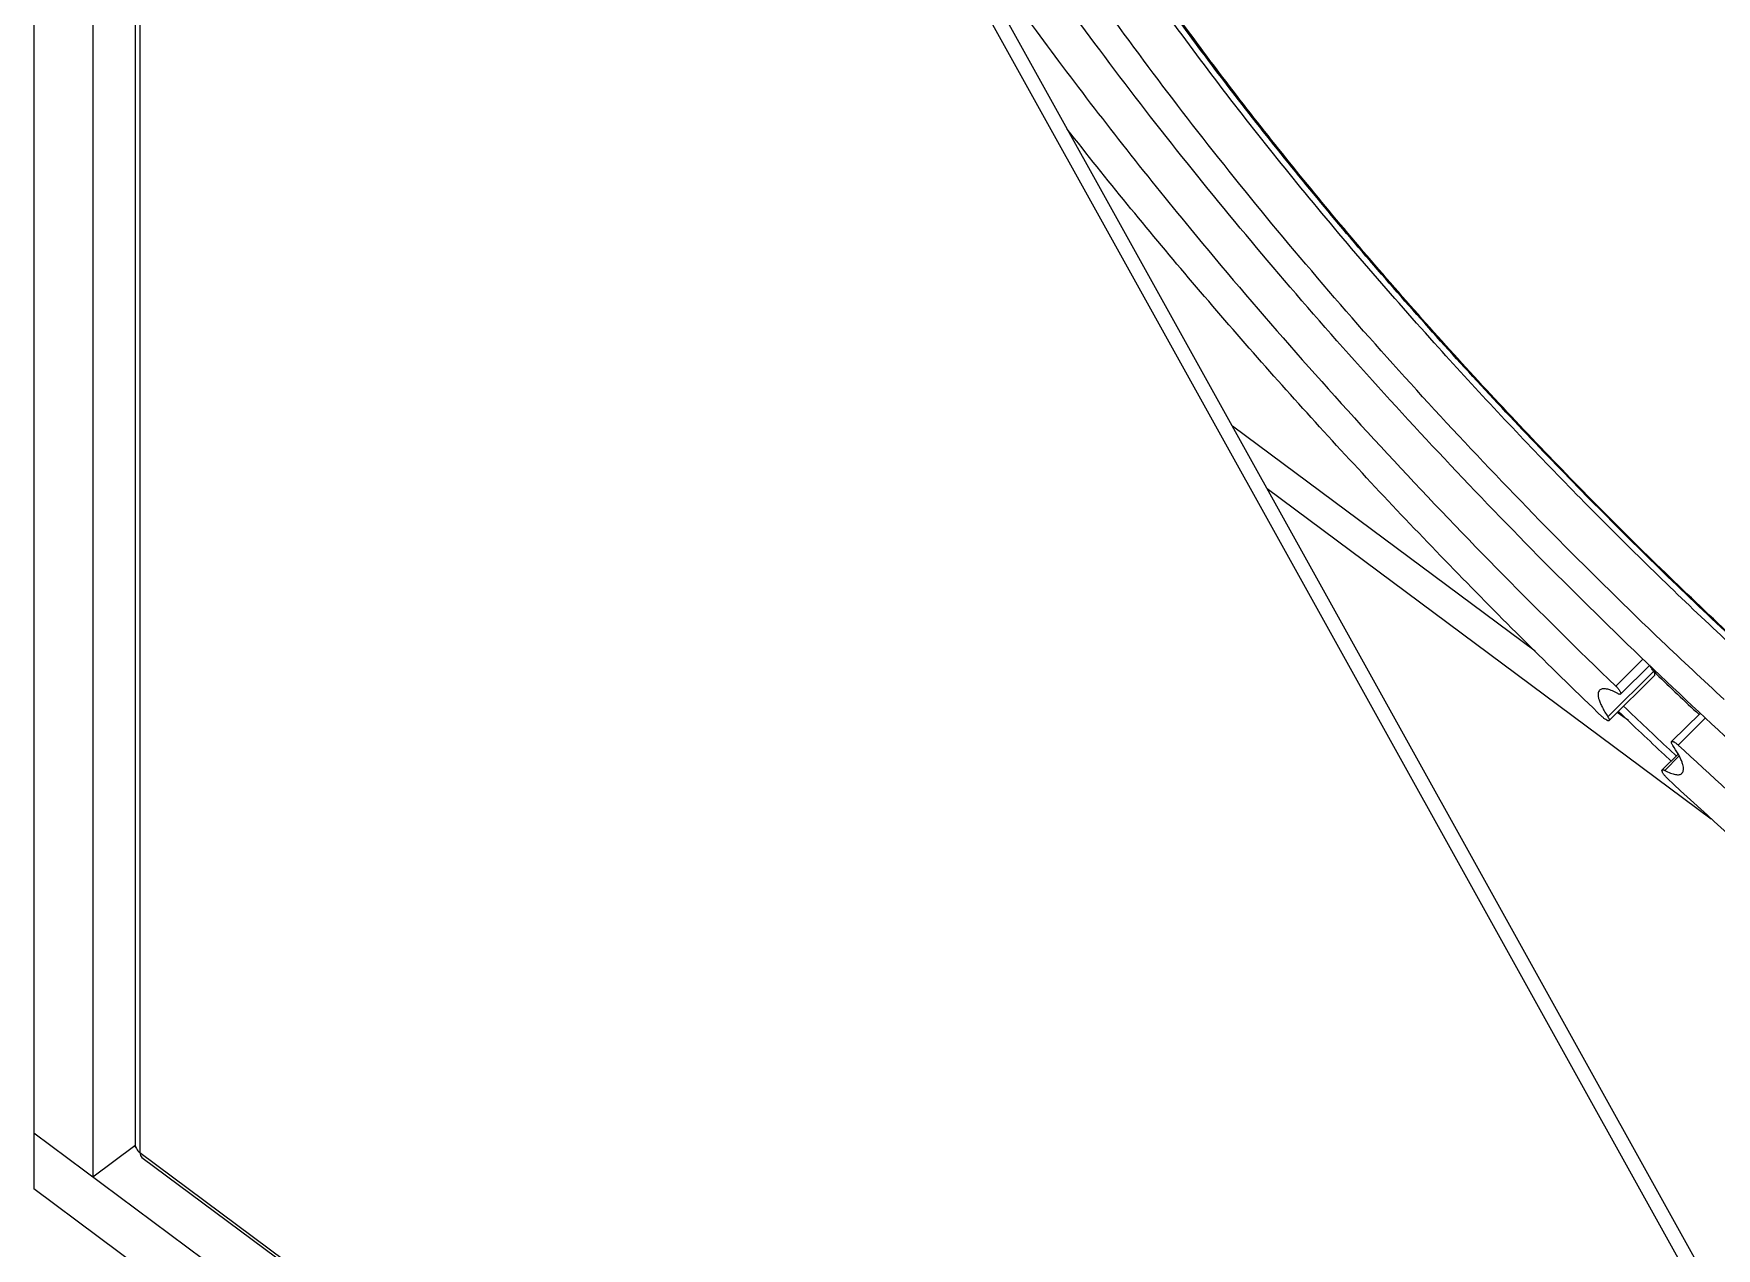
# Model space of a CAD drawing. Header units: millimetres. Extents: x 0 to 9253, y 0 to 2730.
# Drawn here: x 6047.4 to 6248.9, y 952.4 to 1097.7 of the extents above; entities that cross this region are included whole.
import ezdxf

# ---------------------------------------------------------------- set-up
doc = ezdxf.new("R2010")
doc.units = ezdxf.units.MM
doc.layers.get('0').update_dxf_attribs({"lineweight": 13})

msp = doc.modelspace()

# ---------------------------------------------------------------- linework, layer by layer
at = {"color": 7, "linetype": 'Continuous'}
for p, q in [((6047.41, 1290.06), (6047.41, 959.51)), ((6054.48, 1284.81), (6054.48, 960.95)), ((6059.55, 1281.04), (6059.55, 964.88)), ((6060.13, 1280.61), (6060.13, 963.83)), ((6061.77, 1279.39), (6362.07, 739.45)), ((6362.07, 743.04), (6065.18, 1276.86)), ((6227.16, 1023.83), (6190.93, 1050.75)), ((6195.07, 1043.31), (6248.26, 1003.78)), ((6235.88, 1015.99), (6241.35, 1021.42)), ((6236.82, 1019.66), (6240.09, 1022.91)), ((6240.89, 1022.16), (6237.4, 1018.7)), ((6241.66, 1021.12), (6241.36, 1021.41)), ((6241.67, 1021.15), (6241.37, 1021.43)), ((6241.5, 1020.96), (6236.03, 1015.54)), ((6238.33, 1015.53), (6237.01, 1016.51)), ((6246.95, 1016.43), (6243.51, 1013.02)), ((6244.3, 1012.6), (6247.57, 1015.85)), ((6244.3, 1011.53), (6242.38, 1009.62)), ((6243.41, 1010.71), (6242.64, 1011.43)), ((6243.24, 1012.07), (6244.08, 1011.29)), ((6243.49, 1012.99), (6243.51, 1013.02)), ((6242.36, 1009.6), (6242.38, 1009.62)), ((6242.68, 1009.57), (6244.42, 1011.3)), ((6047.41, 966.21), (6369.14, 727.11)), ((6054.48, 960.95), (6059.53, 964.7)), ((6059.43, 964.63), (6059.63, 964.48)), ((6060.13, 963.83), (6362.07, 739.45)), ((6060.36, 963.27), (6362.07, 739.06)), ((6369.14, 720.42), (6047.41, 959.51))]:
    msp.add_line(p, q, dxfattribs=at)
for centre, radius, start, end in [((6648.45, 1450.82), 588.4, 226.34892, 227.35065), ((6729.59, 1531.42), 706.03, 226.28365, 226.85722), ((6233.08, 1011.5), 8.29, 61.0848, 63.6095), ((6237.65, 1019.77), 1.16, 241.059, 243.6353), ((6733.57, 1535.36), 717.99, 226.25889, 226.86295), ((6726.53, 1528.44), 707.25, 226.28469, 226.89507)]:
    msp.add_arc(centre, radius, start, end, dxfattribs=at)
for points, knots in [([(6215.61, 1060.16), (6209.97, 1066.41), (6199.26, 1078.82), (6184.66, 1097.53), (6174.02, 1112.88), (6166.74, 1124.65), (6162.12, 1132.85), (6158.19, 1140.62), (6155, 1147.89), (6152.55, 1154.63), (6150.86, 1160.8), (6149.95, 1166.34), (6149.83, 1171.25), (6150.5, 1175.49), (6151.55, 1177.97), (6152.21, 1179.03)], [0, 0, 0, 0, 0.181315, 0.353012, 0.510822, 0.583335, 0.651031, 0.713562, 0.770653, 0.822118, 0.867881, 0.908036, 0.942903, 0.973162, 1, 1, 1, 1]), ([(6332, 965.35), (6327.08, 967.82), (6316.84, 973.59), (6301.33, 983.79), (6284.99, 995.9), (6268.19, 1009.65), (6251.29, 1024.73), (6234.68, 1040.82), (6218.72, 1057.56), (6203.77, 1074.57), (6190.15, 1091.49), (6178.18, 1107.92), (6169.54, 1121.27), (6163.7, 1131.46), (6160.01, 1138.53), (6156.9, 1145.22), (6154.39, 1151.5), (6152.48, 1157.32), (6151.2, 1162.67), (6150.54, 1167.52), (6150.51, 1171.84), (6151.13, 1175.62), (6152.02, 1177.87), (6152.58, 1178.85)], [0, 0, 0, 0, 0.057163, 0.121697, 0.192428, 0.267969, 0.346794, 0.427284, 0.507774, 0.5866, 0.662141, 0.732873, 0.79741, 0.826982, 0.854582, 0.880109, 0.903483, 0.92466, 0.943634, 0.960458, 0.975266, 0.988309, 1, 1, 1, 1]), ([(6332.11, 965.63), (6329.75, 966.8), (6324.9, 969.35), (6314.79, 975.2), (6301.53, 983.87), (6285.2, 995.92), (6268.39, 1009.64), (6251.48, 1024.71), (6234.84, 1040.81), (6218.87, 1057.56), (6203.92, 1074.59), (6190.32, 1091.51), (6178.38, 1107.94), (6169.79, 1121.28), (6164, 1131.44), (6160.36, 1138.48), (6157.31, 1145.14), (6154.86, 1151.38), (6153.03, 1157.15), (6151.82, 1162.44), (6151.25, 1167.22), (6151.32, 1171.47), (6152.03, 1175.17), (6153, 1177.34), (6153.59, 1178.29)], [0, 0, 0, 0, 0.027469, 0.056959, 0.121431, 0.192233, 0.267956, 0.347044, 0.427842, 0.50865, 0.587767, 0.663536, 0.734401, 0.798952, 0.828479, 0.855999, 0.88141, 0.904634, 0.925628, 0.944394, 0.960996, 0.975583, 0.988434, 1, 1, 1, 1]), ([(6219.99, 1158.35), (6225.92, 1154.33), (6237.96, 1145.57), (6255.85, 1131.11), (6273.9, 1115.11), (6291.67, 1097.96), (6308.71, 1080.07), (6324.62, 1061.9), (6338.99, 1043.89), (6347.7, 1031.76), (6351.7, 1025.79)], [0, 0, 0, 0, 0.114448, 0.237761, 0.367132, 0.499599, 0.632118, 0.761643, 0.885208, 1, 1, 1, 1]), ([(6242.3, 1025.08), (6233.97, 1033.03), (6217.94, 1049.23), (6199.27, 1070.36), (6185.62, 1087.38), (6176.37, 1099.75), (6168.07, 1111.76), (6163.04, 1119.75), (6160.71, 1123.67)], [0, 0, 0, 0, 0.269171, 0.532538, 0.658662, 0.779369, 0.893494, 1, 1, 1, 1]), ([(6337.74, 949.7), (6334.16, 951.47), (6326.81, 955.41), (6315.66, 962.13), (6304.01, 969.87), (6287.56, 981.71), (6266.59, 998.52), (6241.76, 1020.87), (6217.67, 1044.99), (6195.25, 1069.96), (6178.31, 1091.11), (6166.31, 1107.74), (6160.89, 1115.88), (6158.34, 1119.88)], [0, 0, 0, 0, 0.047978, 0.100235, 0.15639, 0.216045, 0.34384, 0.479255, 0.617464, 0.753493, 0.882483, 0.942932, 1, 1, 1, 1]), ([(6156.44, 1113.79), (6158.58, 1110.57), (6163.05, 1104.05), (6170.17, 1094.28), (6177.81, 1084.33), (6183.15, 1077.71), (6185.9, 1074.38)], [0, 0, 0, 0, 0.235635, 0.481705, 0.736941, 1, 1, 1, 1]), ([(6235.2, 1015.99), (6229.35, 1021.59), (6217.88, 1032.97), (6201.36, 1050.49), (6185.74, 1068.23), (6175.88, 1080.28), (6171.15, 1086.3)], [0, 0, 0, 0, 0.255111, 0.50926, 0.758757, 1, 1, 1, 1]), ([(6185.9, 1074.38), (6189.77, 1069.68), (6197.77, 1060.3), (6210.26, 1046.49), (6223.29, 1032.89), (6232.27, 1024.03), (6236.82, 1019.66)], [0, 0, 0, 0, 0.244347, 0.494172, 0.74692, 1, 1, 1, 1]), ([(6331.67, 964.72), (6327.28, 966.92), (6318.19, 971.99), (6304.39, 980.86), (6289.87, 991.3), (6274.87, 1003.14), (6259.68, 1016.17), (6244.56, 1030.15), (6229.79, 1044.83), (6220.26, 1055), (6215.61, 1060.16)], [0, 0, 0, 0, 0.097569, 0.206672, 0.325731, 0.4529, 0.586134, 0.723249, 0.861973, 1, 1, 1, 1]), ([(6241.35, 1021.42), (6241.31, 1021.48), (6241.15, 1021.72), (6241, 1021.96), (6240.9, 1022.15)], [0, 0, 0, 0, 0.260364, 1, 1, 1, 1]), ([(6241.5, 1020.96), (6241.51, 1020.98), (6241.52, 1021.02), (6241.52, 1021.08), (6241.5, 1021.16), (6241.45, 1021.27), (6241.39, 1021.37), (6241.35, 1021.42)], [0, 0, 0, 0, 0.139549, 0.232897, 0.346364, 0.635455, 1, 1, 1, 1]), ([(6236.82, 1019.66), (6236.92, 1019.57), (6237.06, 1019.42), (6237.21, 1019.22), (6237.31, 1019.08), (6237.38, 1018.95), (6237.42, 1018.83), (6237.43, 1018.73), (6237.4, 1018.7)], [0, 0, 0, 0, 0.351743, 0.514788, 0.660675, 0.784245, 0.881804, 1, 1, 1, 1]), ([(6234.89, 1019.17), (6234.84, 1019.11), (6234.75, 1018.97), (6234.7, 1018.69), (6234.73, 1018.36), (6234.83, 1017.98), (6235, 1017.54), (6235.23, 1017.06), (6235.53, 1016.53), (6235.76, 1016.17), (6235.88, 1015.99)], [0, 0, 0, 0, 0.065532, 0.141582, 0.234723, 0.347912, 0.481862, 0.636132, 0.809549, 1, 1, 1, 1]), ([(6236.76, 1018.93), (6236.56, 1019.03), (6236.18, 1019.19), (6235.7, 1019.32), (6235.38, 1019.35), (6235.19, 1019.33), (6235.02, 1019.27), (6234.93, 1019.2), (6234.89, 1019.17)], [0, 0, 0, 0, 0.347248, 0.623821, 0.73661, 0.834407, 0.920507, 1, 1, 1, 1]), ([(6237.4, 1018.7), (6237.39, 1018.69), (6237.36, 1018.67), (6237.29, 1018.67), (6237.22, 1018.69), (6237.16, 1018.72), (6237.13, 1018.73)], [0, 0, 0, 0, 0.164263, 0.374665, 0.652491, 1, 1, 1, 1]), ([(6235.76, 1015.57), (6235.66, 1015.62), (6235.47, 1015.75), (6235.29, 1015.9), (6235.2, 1015.99)], [0, 0, 0, 0, 0.44915, 1, 1, 1, 1]), ([(6236.03, 1015.54), (6236.01, 1015.52), (6235.98, 1015.51), (6235.92, 1015.51), (6235.84, 1015.53), (6235.79, 1015.56), (6235.76, 1015.57)], [0, 0, 0, 0, 0.164268, 0.374646, 0.652424, 1, 1, 1, 1]), ([(6235.88, 1015.99), (6235.92, 1015.94), (6235.97, 1015.85), (6236.03, 1015.73), (6236.05, 1015.65), (6236.05, 1015.59), (6236.04, 1015.55), (6236.03, 1015.54)], [0, 0, 0, 0, 0.364545, 0.653637, 0.767103, 0.860451, 1, 1, 1, 1]), ([(6243.66, 1012.54), (6243.63, 1012.59), (6243.58, 1012.68), (6243.52, 1012.8), (6243.48, 1012.9), (6243.48, 1012.97), (6243.49, 1012.99)], [0, 0, 0, 0, 0.345744, 0.631046, 0.847921, 1, 1, 1, 1]), ([(6243.51, 1013.02), (6243.52, 1013.03), (6243.56, 1013.05), (6243.63, 1013.04), (6243.71, 1013.02), (6243.81, 1012.97), (6243.92, 1012.9), (6244.09, 1012.78), (6244.22, 1012.68), (6244.3, 1012.6)], [0, 0, 0, 0, 0.053764, 0.124226, 0.218298, 0.336935, 0.478173, 0.638783, 1, 1, 1, 1]), ([(6244.88, 1009.42), (6244.9, 1009.5), (6244.94, 1009.67), (6244.92, 1009.96), (6244.85, 1010.3), (6244.72, 1010.68), (6244.53, 1011.1), (6244.2, 1011.74), (6243.89, 1012.22), (6243.66, 1012.54)], [0, 0, 0, 0, 0.069489, 0.152955, 0.252809, 0.369863, 0.504052, 0.654685, 1, 1, 1, 1]), ([(6244.3, 1012.6), (6248.22, 1008.95), (6256.09, 1001.82), (6268, 991.56), (6279.83, 981.92), (6291.5, 972.95), (6302.9, 964.75), (6313.94, 957.37), (6324.52, 950.88), (6331.5, 947.02), (6334.91, 945.26)], [0, 0, 0, 0, 0.142081, 0.281259, 0.416483, 0.54674, 0.671069, 0.78858, 0.898459, 1, 1, 1, 1]), ([(6243, 1008.62), (6242.9, 1008.71), (6242.73, 1008.89), (6242.54, 1009.13), (6242.43, 1009.31), (6242.38, 1009.43), (6242.35, 1009.52), (6242.35, 1009.57), (6242.36, 1009.6)], [0, 0, 0, 0, 0.33209, 0.633755, 0.759701, 0.863428, 0.943003, 1, 1, 1, 1]), ([(6242.38, 1009.62), (6242.39, 1009.64), (6242.43, 1009.65), (6242.5, 1009.65), (6242.58, 1009.62), (6242.64, 1009.59), (6242.68, 1009.57)], [0, 0, 0, 0, 0.159293, 0.368277, 0.647964, 1, 1, 1, 1]), ([(6242.68, 1009.57), (6242.91, 1009.45), (6243.24, 1009.29), (6243.68, 1009.14), (6243.96, 1009.08), (6244.21, 1009.05), (6244.43, 1009.06), (6244.61, 1009.12), (6244.71, 1009.19), (6244.75, 1009.23)], [0, 0, 0, 0, 0.35126, 0.499941, 0.630225, 0.742808, 0.839399, 0.92332, 1, 1, 1, 1]), ([(6244.75, 1009.23), (6244.76, 1009.24), (6244.82, 1009.3), (6244.86, 1009.37), (6244.88, 1009.42)], [0, 0, 0, 0, 0.24397, 1, 1, 1, 1]), ([(6340.89, 935.87), (6337.22, 937.77), (6329.67, 941.94), (6318.24, 948.94), (6306.32, 956.91), (6294, 965.77), (6281.4, 975.46), (6268.61, 985.88), (6255.74, 996.97), (6247.24, 1004.68), (6243, 1008.62)], [0, 0, 0, 0, 0.101475, 0.211315, 0.328809, 0.453143, 0.583418, 0.718672, 0.857885, 1, 1, 1, 1]), ([(6059.55, 964.88), (6059.55, 964.68), (6059.67, 964.27), (6059.96, 963.96), (6060.13, 963.83)], [0, 0, 0, 0, 0.475858, 1, 1, 1, 1]), ([(6060.13, 963.83), (6060.13, 963.72), (6060.16, 963.51), (6060.28, 963.33), (6060.36, 963.27)], [0, 0, 0, 0, 0.548888, 1, 1, 1, 1])]:
    msp.add_open_spline(points, degree=3, knots=knots, dxfattribs=at)

doc.saveas('drawing.dxf')
